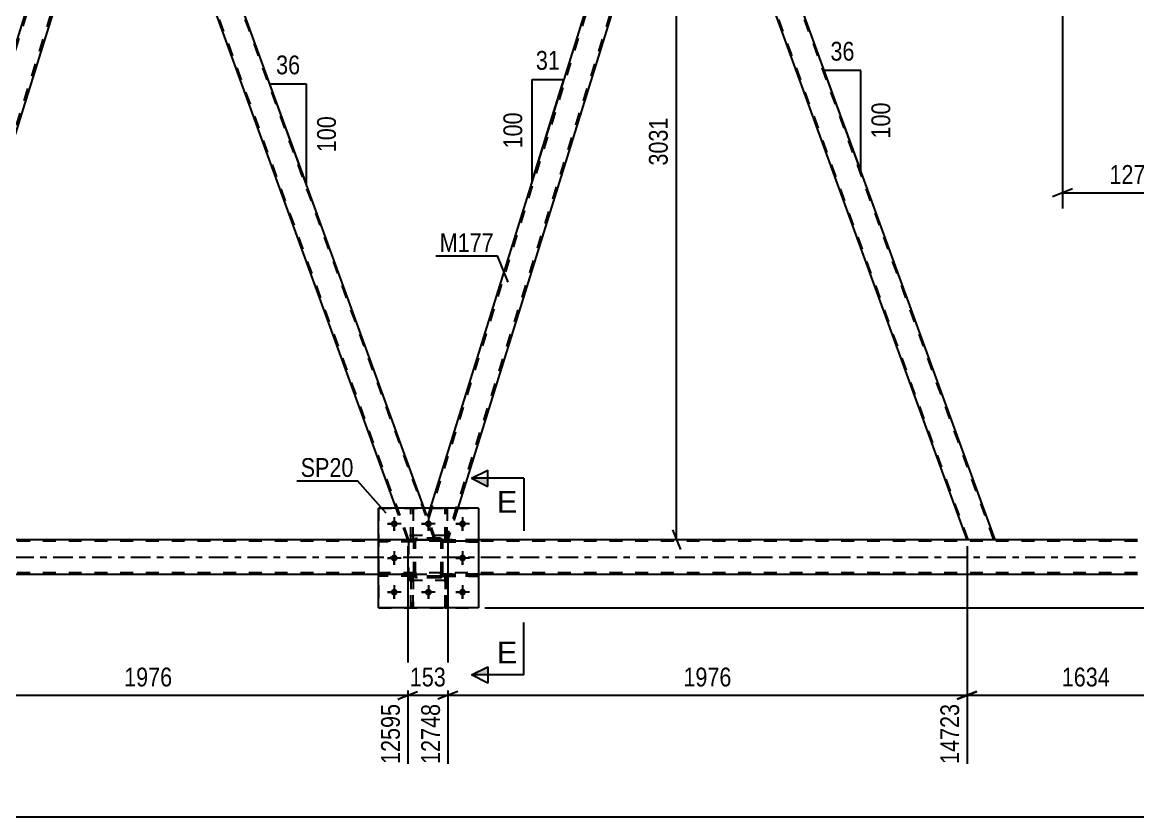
# Model space of a CAD drawing. Header units: millimetres. Extents: x -91 to 750, y -418 to 176.
# Drawn here: x 481.8 to 651.5, y -165.4 to -44.5 of the extents above; entities that cross this region are included whole.
import ezdxf

# ---------------------------------------------------------------- set-up
doc = ezdxf.new("R2010")
doc.units = ezdxf.units.MM
doc.linetypes.add('DXK_LINE_DOT2', pattern=[3.9198, 1.9599, -1.9599])
doc.linetypes.add('DXK_LINE_DOT3', pattern=[5.9187, 2.979, -0.9799, 0.9799, -0.9799])
doc.styles.add('Arial', font='ARIAL.TTF', dxfattribs={"height": 0.2})
doc.styles.add('Arial Narrow', font='ARIALN.TTF', dxfattribs={"height": 0.2})

# ---------------------------------------------------------------- blocks, each defined once
blk = doc.blocks.new('Bolt-814185736-3792 - 3674')
at = {"color": 1, "linetype": 'Continuous'}
for p, q in [((538.37, -119.76), (538.37, -120.46)), ((543.57, -119.76), (543.57, -120.46)), ((548.77, -119.76), (548.77, -120.46)), ((537.33, -120.8), (538.02, -120.8)), ((538.37, -121.84), (538.37, -121.15)), ((539.41, -120.8), (538.72, -120.8)), ((542.53, -120.8), (543.22, -120.8)), ((543.57, -121.84), (543.57, -121.15)), ((544.61, -120.8), (543.92, -120.8)), ((547.73, -120.8), (548.42, -120.8)), ((548.77, -121.84), (548.77, -121.15)), ((549.81, -120.8), (549.12, -120.8)), ((538.37, -124.96), (538.37, -125.66)), ((548.77, -124.96), (548.77, -125.66)), ((537.33, -126), (538.02, -126)), ((538.37, -127.04), (538.37, -126.35)), ((539.41, -126), (538.72, -126)), ((547.73, -126), (548.42, -126)), ((548.77, -127.04), (548.77, -126.35)), ((549.81, -126), (549.12, -126)), ((538.37, -130.16), (538.37, -130.86)), ((543.57, -130.16), (543.57, -130.86)), ((548.77, -130.16), (548.77, -130.86)), ((537.33, -131.2), (538.02, -131.2)), ((538.37, -132.24), (538.37, -131.55)), ((539.41, -131.2), (538.72, -131.2)), ((542.53, -131.2), (543.22, -131.2)), ((543.57, -132.24), (543.57, -131.55)), ((544.61, -131.2), (543.92, -131.2)), ((547.73, -131.2), (548.42, -131.2)), ((548.77, -132.24), (548.77, -131.55)), ((549.81, -131.2), (549.12, -131.2))]:
    blk.add_line(p, q, dxfattribs=at)
blk = doc.blocks.new('Part-814185736-3914 - 3674')
at = {"color": 7, "linetype": 'DXK_LINE_DOT2'}
for p, q in [((651.49, -123.46), (36.63, -123.46)), ((551.17, -123.22), (535.97, -123.22)), ((651.49, -128.26), (36.63, -128.26)), ((551.17, -128.5), (535.97, -128.5))]:
    blk.add_line(p, q, dxfattribs=at)
at = {"color": 2, "linetype": 'Continuous'}
for p, q in [((535.97, -123.22), (380.9, -123.22)), ((651.49, -123.22), (551.17, -123.22)), ((535.97, -128.5), (380.9, -128.5)), ((651.49, -128.5), (551.17, -128.5))]:
    blk.add_line(p, q, dxfattribs=at)
at = {"color": 7, "linetype": 'DXK_LINE_DOT3'}
blk.add_line((36.63, -125.86), (651.49, -125.86), dxfattribs=at)
blk = doc.blocks.new('Bolt-814185736-3793 - 3674')
at = {"linetype": 'Continuous'}
for points in [[(538.89, -120.8, -1), (537.85, -120.8, -1)], [(544.09, -120.8, -1), (543.05, -120.8, -1)], [(549.29, -120.8, -1), (548.25, -120.8, -1)], [(538.89, -126, -1), (537.85, -126, -1)], [(549.29, -126, -1), (548.25, -126, -1)], [(538.89, -131.2, -1), (537.85, -131.2, -1)], [(544.09, -131.2, -1), (543.05, -131.2, -1)], [(549.29, -131.2, -1), (548.25, -131.2, -1)]]:
    blk.add_hatch(color=1, dxfattribs=at).paths.add_polyline_path(points)
at = {"color": 1, "linetype": 'Continuous'}
for p, q in [((538.37, -119.76), (538.37, -121.84)), ((543.57, -119.76), (543.57, -121.84)), ((548.77, -119.76), (548.77, -121.84)), ((539.41, -120.8), (537.33, -120.8)), ((544.61, -120.8), (542.53, -120.8)), ((549.81, -120.8), (547.73, -120.8)), ((538.37, -124.96), (538.37, -127.04)), ((548.77, -124.96), (548.77, -127.04)), ((539.41, -126), (537.33, -126)), ((549.81, -126), (547.73, -126)), ((538.37, -130.16), (538.37, -132.24)), ((543.57, -130.16), (543.57, -132.24)), ((548.77, -130.16), (548.77, -132.24)), ((539.41, -131.2), (537.33, -131.2)), ((544.61, -131.2), (542.53, -131.2)), ((549.81, -131.2), (547.73, -131.2))]:
    blk.add_line(p, q, dxfattribs=at)
blk = doc.blocks.new('Part-814185736-3796 - 3674')
at = {"color": 7, "linetype": 'DXK_LINE_DOT2'}
for p, q in [((541.24, -128.77), (540.92, -128.77)), ((540.92, -128.77), (540.92, -133.6)), ((541.24, -133.6), (541.24, -128.77)), ((540.92, -129.37), (541.24, -129.37)), ((540.92, -133.6), (541.24, -133.6))]:
    blk.add_line(p, q, dxfattribs=at)
blk = doc.blocks.new('Part-814185736-3848 - 3674')
at = {"color": 7, "linetype": 'DXK_LINE_DOT2'}
for p, q in [((541.37, -123.48), (541.41, -123.3)), ((541.41, -123.3), (541.37, -123.48)), ((541.37, -128.52), (541.37, -123.48)), ((541.61, -123.48), (541.63, -123.39)), ((541.61, -128.52), (541.61, -123.48)), ((541.63, -123.39), (541.68, -123.31)), ((541.67, -123.04), (541.85, -123)), ((541.85, -123), (541.67, -123.04)), ((541.68, -123.31), (541.76, -123.26)), ((541.76, -123.26), (541.85, -123.24)), ((545.29, -123), (541.85, -123)), ((541.85, -123.24), (545.29, -123.24)), ((545.29, -123), (545.47, -123.04)), ((545.47, -123.04), (545.29, -123)), ((545.29, -123.24), (545.38, -123.26)), ((545.38, -123.26), (545.46, -123.31)), ((545.46, -123.31), (545.51, -123.39)), ((545.51, -123.39), (545.53, -123.48)), ((545.53, -128.52), (545.53, -123.48)), ((545.73, -123.3), (545.77, -123.48)), ((545.77, -123.48), (545.73, -123.3)), ((545.77, -128.52), (545.77, -123.48)), ((541.41, -128.71), (541.37, -128.52)), ((541.37, -128.52), (541.41, -128.71)), ((541.63, -128.62), (541.61, -128.52)), ((541.68, -128.69), (541.63, -128.62)), ((541.85, -129), (541.67, -128.97)), ((541.67, -128.97), (541.85, -129)), ((541.76, -128.75), (541.68, -128.69)), ((541.85, -128.76), (541.76, -128.75)), ((545.29, -128.76), (541.85, -128.76)), ((545.29, -129), (541.85, -129)), ((545.38, -128.75), (545.29, -128.76)), ((545.47, -128.97), (545.29, -129)), ((545.29, -129), (545.47, -128.97)), ((545.46, -128.69), (545.38, -128.75)), ((545.51, -128.62), (545.46, -128.69)), ((545.53, -128.52), (545.51, -128.62)), ((545.77, -128.52), (545.73, -128.71)), ((545.73, -128.71), (545.77, -128.52))]:
    blk.add_line(p, q, dxfattribs=at)
at = {"color": 7, "linetype": 'DXK_LINE_DOT3'}
blk.add_line((543.57, -126), (543.57, -126), dxfattribs=at)
at = {"color": 7, "linetype": 'DXK_LINE_DOT2'}
for centre, start, end in [((541.85, -123.48), 112.5, 157.5), ((541.85, -123.48), 112.5, 157.5), ((545.29, -123.48), 22.5, 67.5), ((545.29, -123.48), 22.5, 67.5), ((541.85, -128.52), 202.5, 247.5), ((541.85, -128.52), 202.5, 247.5), ((545.29, -128.52), 292.5, 337.5), ((545.29, -128.52), 292.5, 337.5)]:
    blk.add_arc(centre, 0.48, start, end, dxfattribs=at)
blk = doc.blocks.new('Part-814185736-3826 - 3674')
at = {"color": 7, "linetype": 'DXK_LINE_DOT2'}
for p, q in [((540.92, -133.6), (540.92, -128.77)), ((540.92, -128.77), (541.24, -128.77)), ((541.24, -128.77), (541.24, -133.6)), ((540.92, -129.37), (541.24, -129.37)), ((541.24, -133.6), (540.92, -133.6))]:
    blk.add_line(p, q, dxfattribs=at)
blk = doc.blocks.new('Part-814185736-3829 - 3674')
at = {"color": 7, "linetype": 'DXK_LINE_DOT2'}
for p, q in [((546.12, -133.6), (546.12, -128.77)), ((546.12, -128.77), (546.44, -128.77)), ((546.44, -128.77), (546.44, -133.6)), ((546.12, -129.37), (546.44, -129.37)), ((546.44, -133.6), (546.12, -133.6))]:
    blk.add_line(p, q, dxfattribs=at)
blk = doc.blocks.new('Part-814185736-3832 - 3674')
at = {"color": 7, "linetype": 'DXK_LINE_DOT2'}
for p, q in [((540.92, -123.25), (540.92, -118.4)), ((540.92, -118.4), (541.24, -118.4)), ((541.24, -118.4), (541.24, -123.25)), ((540.92, -122.65), (541.24, -122.65)), ((541.24, -123.25), (540.92, -123.25))]:
    blk.add_line(p, q, dxfattribs=at)
blk = doc.blocks.new('Part-814185736-3835 - 3674')
at = {"color": 7, "linetype": 'DXK_LINE_DOT2'}
for p, q in [((546.12, -123.25), (546.12, -118.4)), ((546.12, -118.4), (546.44, -118.4)), ((546.44, -118.4), (546.44, -123.25)), ((546.12, -122.65), (546.44, -122.65)), ((546.44, -123.25), (546.12, -123.25))]:
    blk.add_line(p, q, dxfattribs=at)
blk = doc.blocks.new('Part-814185736-3880 - 3674')
at = {"color": 7, "linetype": 'DXK_LINE_DOT2'}
for p, q in [((541.37, -128.44), (535.97, -128.44)), ((535.97, -128.44), (535.97, -128.76)), ((541.37, -128.76), (535.97, -128.76)), ((540.77, -128.76), (540.77, -128.44)), ((541.37, -128.76), (541.37, -128.44))]:
    blk.add_line(p, q, dxfattribs=at)
blk = doc.blocks.new('Part-814185736-3916 - 3674')
at = {"color": 7, "linetype": 'DXK_LINE_DOT2'}
for p, q in [((541.37, -123.48), (541.41, -123.3)), ((541.41, -123.3), (541.37, -123.48)), ((541.37, -128.52), (541.37, -123.48)), ((541.61, -123.48), (541.63, -123.39)), ((541.61, -128.52), (541.61, -123.48)), ((541.63, -123.39), (541.68, -123.31)), ((541.67, -123.04), (541.85, -123)), ((541.85, -123), (541.67, -123.04)), ((541.68, -123.31), (541.76, -123.26)), ((541.76, -123.26), (541.85, -123.24)), ((545.29, -123), (541.85, -123)), ((541.85, -123.24), (545.29, -123.24)), ((545.29, -123), (545.47, -123.04)), ((545.47, -123.04), (545.29, -123)), ((545.29, -123.24), (545.38, -123.26)), ((545.38, -123.26), (545.46, -123.31)), ((545.46, -123.31), (545.51, -123.39)), ((545.51, -123.39), (545.53, -123.48)), ((545.53, -128.52), (545.53, -123.48)), ((545.73, -123.3), (545.77, -123.48)), ((545.77, -123.48), (545.73, -123.3)), ((545.77, -128.52), (545.77, -123.48)), ((541.41, -128.71), (541.37, -128.52)), ((541.37, -128.52), (541.41, -128.71)), ((541.63, -128.62), (541.61, -128.52)), ((541.68, -128.69), (541.63, -128.62)), ((541.85, -129), (541.67, -128.97)), ((541.67, -128.97), (541.85, -129)), ((541.76, -128.75), (541.68, -128.69)), ((541.85, -128.76), (541.76, -128.75)), ((545.29, -128.76), (541.85, -128.76)), ((545.29, -129), (541.85, -129)), ((545.38, -128.75), (545.29, -128.76)), ((545.47, -128.97), (545.29, -129)), ((545.29, -129), (545.47, -128.97)), ((545.46, -128.69), (545.38, -128.75)), ((545.51, -128.62), (545.46, -128.69)), ((545.53, -128.52), (545.51, -128.62)), ((545.77, -128.52), (545.73, -128.71)), ((545.73, -128.71), (545.77, -128.52))]:
    blk.add_line(p, q, dxfattribs=at)
at = {"color": 7, "linetype": 'DXK_LINE_DOT3'}
blk.add_line((543.57, -126), (543.57, -126), dxfattribs=at)
at = {"color": 7, "linetype": 'DXK_LINE_DOT2'}
for centre, start, end in [((541.85, -123.48), 112.5, 157.5), ((541.85, -123.48), 112.5, 157.5), ((545.29, -123.48), 22.5, 67.5), ((545.29, -123.48), 22.5, 67.5), ((541.85, -128.52), 202.5, 247.5), ((541.85, -128.52), 202.5, 247.5), ((545.29, -128.52), 292.5, 337.5), ((545.29, -128.52), 292.5, 337.5)]:
    blk.add_arc(centre, 0.48, start, end, dxfattribs=at)
blk = doc.blocks.new('Part-814185736-3917 - 3674')
at = {"color": 7, "linetype": 'DXK_LINE_DOT2'}
for p, q in [((546.57, -122.6), (540.57, -122.6)), ((540.57, -129.4), (540.57, -122.6)), ((546.57, -129.4), (546.57, -122.6)), ((546.57, -129.4), (540.57, -129.4))]:
    blk.add_line(p, q, dxfattribs=at)
blk = doc.blocks.new('Part-814185736-3918 - 3674')
at = {"color": 7, "linetype": 'DXK_LINE_DOT2'}
for p, q in [((546.57, -122.6), (540.57, -122.6)), ((540.57, -129.4), (540.57, -122.6)), ((546.57, -129.4), (546.57, -122.6)), ((546.57, -129.4), (540.57, -129.4))]:
    blk.add_line(p, q, dxfattribs=at)
blk = doc.blocks.new('Part-814185736-3939 - 3674')
at = {"color": 2, "linetype": 'Continuous'}
for p, q in [((494.99, -2), (458.29, -119.75)), ((496.31, -2), (494.99, -2)), ((497.84, -6.2), (496.31, -2)), ((497.86, -6.25), (461.4, -123.22)), ((459.55, -123.22), (458.31, -119.8))]:
    blk.add_line(p, q, dxfattribs=at)
at = {"color": 7, "linetype": 'DXK_LINE_DOT2'}
for p, q in [((495.24, -2), (458.42, -120.12)), ((497.72, -5.88), (461.15, -123.22)), ((497.84, -6.2), (497.86, -6.25)), ((497.86, -6.25), (497.84, -6.2)), ((458.29, -119.75), (458.31, -119.8)), ((461.4, -123.22), (459.55, -123.22))]:
    blk.add_line(p, q, dxfattribs=at)
blk = doc.blocks.new('Part-814185736-3944 - 3674')
at = {"color": 2, "linetype": 'Continuous'}
for p, q in [((581.44, -2), (585.7, -2)), ((629.82, -123.22), (585.7, -2)), ((625.56, -123.22), (582.97, -6.2))]:
    blk.add_line(p, q, dxfattribs=at)
at = {"color": 7, "linetype": 'DXK_LINE_DOT2'}
for p, q in [((582.97, -6.2), (581.44, -2)), ((625.73, -123.22), (581.61, -2)), ((581.61, -2), (581.63, -2)), ((581.63, -2), (581.66, -2)), ((629.65, -123.22), (585.53, -2)), ((629.82, -123.22), (625.56, -123.22))]:
    blk.add_line(p, q, dxfattribs=at)
blk = doc.blocks.new('Part-814185736-3954 - 3674')
at = {"color": 7, "linetype": 'DXK_LINE_DOT2'}
for p, q in [((580.38, -2), (543.56, -120.12)), ((582.86, -5.88), (546.28, -123.22)), ((582.97, -6.2), (582.99, -6.25)), ((582.99, -6.25), (582.97, -6.2)), ((543.84, -118.4), (543.42, -119.75)), ((548.03, -118.4), (546.53, -123.22)), ((544.69, -123.22), (543.42, -119.75)), ((546.53, -123.22), (544.69, -123.22))]:
    blk.add_line(p, q, dxfattribs=at)
at = {"color": 2, "linetype": 'Continuous'}
for p, q in [((580.13, -2), (543.84, -118.4)), ((581.44, -2), (580.13, -2)), ((582.97, -6.2), (581.44, -2)), ((582.99, -6.25), (548.03, -118.4))]:
    blk.add_line(p, q, dxfattribs=at)
blk = doc.blocks.new('Part-814185736-3959 - 3674')
at = {"color": 2, "linetype": 'Continuous'}
for p, q in [((500.57, -2), (496.31, -2)), ((542.93, -118.4), (500.57, -2)), ((538.68, -118.4), (497.84, -6.2))]:
    blk.add_line(p, q, dxfattribs=at)
at = {"color": 7, "linetype": 'DXK_LINE_DOT2'}
for p, q in [((496.31, -2), (497.84, -6.2)), ((540.6, -123.22), (496.48, -2)), ((496.48, -2), (496.49, -2)), ((496.49, -2), (496.53, -2)), ((544.52, -123.22), (500.4, -2)), ((540.43, -123.22), (538.68, -118.4)), ((544.69, -123.22), (542.93, -118.4)), ((544.69, -123.22), (540.43, -123.22))]:
    blk.add_line(p, q, dxfattribs=at)
blk = doc.blocks.new('Part-814185736-3960 - 3674')
at = {"color": 7, "linetype": 'DXK_LINE_DOT2'}
for p, q in [((541.37, -123.24), (535.97, -123.24)), ((535.97, -123.24), (535.97, -123.56)), ((541.37, -123.56), (535.97, -123.56)), ((540.77, -123.56), (540.77, -123.24)), ((541.37, -123.56), (541.37, -123.24))]:
    blk.add_line(p, q, dxfattribs=at)
blk = doc.blocks.new('Part-814185736-3967 - 3674')
at = {"color": 7, "linetype": 'DXK_LINE_DOT2'}
for p, q in [((545.77, -128.76), (545.77, -128.44)), ((545.77, -128.44), (551.17, -128.44)), ((551.17, -128.76), (545.77, -128.76)), ((546.37, -128.76), (546.37, -128.44)), ((551.17, -128.44), (551.17, -128.76))]:
    blk.add_line(p, q, dxfattribs=at)
blk = doc.blocks.new('Part-814185736-3968 - 3674')
at = {"color": 7, "linetype": 'DXK_LINE_DOT2'}
for p, q in [((535.97, -118.4), (551.17, -118.4)), ((535.97, -118.4), (535.97, -133.6)), ((551.17, -118.4), (551.17, -133.6)), ((535.97, -133.6), (551.17, -133.6))]:
    blk.add_line(p, q, dxfattribs=at)
blk = doc.blocks.new('Part-814185736-3973 - 3674')
at = {"color": 2, "linetype": 'Continuous'}
for p, q in [((551.17, -118.4), (535.97, -118.4)), ((535.97, -133.6), (535.97, -118.4)), ((551.17, -118.4), (551.17, -133.6)), ((551.17, -133.6), (535.97, -133.6))]:
    blk.add_line(p, q, dxfattribs=at)
blk = doc.blocks.new('Part-814185736-3974 - 3674')
at = {"color": 7, "linetype": 'DXK_LINE_DOT2'}
for p, q in [((545.77, -123.56), (545.77, -123.24)), ((545.77, -123.24), (551.17, -123.24)), ((551.17, -123.56), (545.77, -123.56)), ((546.37, -123.56), (546.37, -123.24)), ((551.17, -123.24), (551.17, -123.56))]:
    blk.add_line(p, q, dxfattribs=at)
blk = doc.blocks.new('Part-814185736-3979 - 3674')
at = {"color": 7, "linetype": 'DXK_LINE_DOT2'}
for p, q in [((541.37, -123.24), (535.97, -123.24)), ((535.97, -123.56), (535.97, -123.24)), ((541.37, -123.56), (535.97, -123.56)), ((540.77, -123.56), (540.77, -123.24)), ((541.37, -123.24), (541.37, -123.56))]:
    blk.add_line(p, q, dxfattribs=at)
blk = doc.blocks.new('Part-814185736-3980 - 3674')
at = {"color": 7, "linetype": 'DXK_LINE_DOT2'}
for p, q in [((541.37, -128.44), (535.97, -128.44)), ((535.97, -128.76), (535.97, -128.44)), ((541.37, -128.76), (535.97, -128.76)), ((540.77, -128.76), (540.77, -128.44)), ((541.37, -128.44), (541.37, -128.76))]:
    blk.add_line(p, q, dxfattribs=at)
blk = doc.blocks.new('Part-814185736-3983 - 3674')
at = {"color": 2, "linetype": 'Continuous'}
for p, q in [((546.12, -118.4), (546.12, -118.4)), ((546.44, -118.4), (546.12, -118.4)), ((546.44, -118.4), (546.44, -118.4))]:
    blk.add_line(p, q, dxfattribs=at)
at = {"color": 7, "linetype": 'DXK_LINE_DOT2'}
for p, q in [((546.12, -123.25), (546.12, -118.4)), ((546.44, -123.25), (546.44, -118.4)), ((546.12, -122.65), (546.44, -122.65)), ((546.44, -123.25), (546.12, -123.25))]:
    blk.add_line(p, q, dxfattribs=at)
blk = doc.blocks.new('Part-814185736-3986 - 3674')
at = {"color": 2, "linetype": 'Continuous'}
for p, q in [((540.92, -118.4), (540.92, -118.4)), ((541.24, -118.4), (540.92, -118.4)), ((541.24, -118.4), (541.24, -118.4))]:
    blk.add_line(p, q, dxfattribs=at)
at = {"color": 7, "linetype": 'DXK_LINE_DOT2'}
for p, q in [((540.92, -123.25), (540.92, -118.4)), ((541.24, -123.25), (541.24, -118.4)), ((540.92, -122.65), (541.24, -122.65)), ((541.24, -123.25), (540.92, -123.25))]:
    blk.add_line(p, q, dxfattribs=at)
blk = doc.blocks.new('Part-814185736-3989 - 3674')
at = {"color": 7, "linetype": 'DXK_LINE_DOT2'}
for p, q in [((546.44, -128.77), (546.12, -128.77)), ((546.12, -128.77), (546.12, -133.6)), ((546.44, -133.6), (546.44, -128.77)), ((546.12, -129.37), (546.44, -129.37)), ((546.12, -133.6), (546.44, -133.6))]:
    blk.add_line(p, q, dxfattribs=at)
blk = doc.blocks.new('Part-814185736-3990 - 3674')
at = {"color": 7, "linetype": 'DXK_LINE_DOT2'}
for p, q in [((551.17, -123.24), (545.77, -123.24)), ((545.77, -123.24), (545.77, -123.56)), ((545.77, -123.56), (551.17, -123.56)), ((546.37, -123.56), (546.37, -123.24)), ((551.17, -123.56), (551.17, -123.24))]:
    blk.add_line(p, q, dxfattribs=at)
blk = doc.blocks.new('Part-814185736-3991 - 3674')
at = {"color": 7, "linetype": 'DXK_LINE_DOT2'}
for p, q in [((551.17, -128.44), (545.77, -128.44)), ((545.77, -128.44), (545.77, -128.76)), ((545.77, -128.76), (551.17, -128.76)), ((546.37, -128.76), (546.37, -128.44)), ((551.17, -128.76), (551.17, -128.44))]:
    blk.add_line(p, q, dxfattribs=at)
blk = doc.blocks.new('StraightDimension-814185736-5039 - 3674')
at = {"color": 7, "linetype": 'Continuous'}
for p, q in [((689.72, 9.3), (688.52, 12.3)), ((638.33, 10.8), (691.52, 10.8)), ((689.12, -133.6), (689.12, 10.8)), ((688.52, -132.1), (689.72, -135.1)), ((552.17, -133.6), (691.52, -133.6))]:
    blk.add_line(p, q, dxfattribs=at)
at = {"color": 0}
blk.add_wipeout([(688.37, -57.15), (684.17, -57.15), (684.17, -65.66), (688.37, -65.66)], dxfattribs=at)
at = {"color": 3, "style": 'Arial Narrow'}
blk.add_text('3610', height=2.863, rotation=90.0002, dxfattribs=at).set_placement((687.77, -65.06))
blk = doc.blocks.new('AngleDimension-814185736-8730 - 3674')
at = {"color": 7, "linetype": 'Continuous'}
for p, q in [((559.35, -53.19), (564.17, -53.19)), ((559.35, -68.65), (564.17, -53.19)), ((559.35, -68.65), (559.35, -53.19)), ((561.43, -61.97), (564.17, -53.19))]:
    blk.add_line(p, q, dxfattribs=at)
at = {"color": 0}
for points in [[(564.19, -52.29), (564.19, -48.09), (559.33, -48.09), (559.33, -52.29)], [(558.45, -57.58), (554.25, -57.58), (554.25, -64.26), (558.45, -64.26)]]:
    blk.add_wipeout(points, dxfattribs=at)
at = {"color": 3, "style": 'Arial Narrow'}
blk.add_text('31', height=2.863, dxfattribs=at).set_placement((559.93, -51.69))
blk.add_text('100', height=2.863, rotation=90.0002, dxfattribs=at).set_placement((557.85, -63.66))
blk = doc.blocks.new('StraightDimension-814185736-8139 - 3674')
at = {"color": 7, "linetype": 'Continuous'}
for p, q in [((461.4, -124.22), (461.4, -157.34)), ((540.43, -124.22), (540.43, -157.34)), ((462.9, -146.3), (459.9, -147.5)), ((461.4, -146.9), (540.43, -146.9)), ((538.93, -147.5), (541.93, -146.3))]:
    blk.add_line(p, q, dxfattribs=at)
at = {"color": 0}
blk.add_wipeout([(505.17, -146.15), (505.17, -141.95), (496.66, -141.95), (496.66, -146.15)], dxfattribs=at)
at = {"color": 0, "linetype": 'Continuous'}
blk.add_wipeout([(539.83, -147.6), (535.63, -147.6), (535.63, -157.94), (539.83, -157.94)], dxfattribs=at)
at = {"color": 3, "style": 'Arial Narrow'}
blk.add_text('1976', height=2.863, dxfattribs=at).set_placement((497.26, -145.55))
at = {"color": 3, "linetype": 'Continuous', "style": 'Arial Narrow'}
blk.add_text('12595', height=2.863, rotation=90.0002, dxfattribs=at).set_placement((539.23, -157.34))
blk = doc.blocks.new('AngleDimension-814185736-8759 - 3674')
at = {"color": 7, "linetype": 'Continuous'}
for p, q in [((522.55, -62.39), (519.45, -53.88)), ((524.99, -53.88), (519.45, -53.88)), ((524.99, -69.11), (519.45, -53.88)), ((524.99, -69.11), (524.99, -53.88))]:
    blk.add_line(p, q, dxfattribs=at)
at = {"color": 0}
for points in [[(524.65, -52.98), (524.65, -48.78), (519.79, -48.78), (519.79, -52.98)], [(530.09, -58.15), (525.89, -58.15), (525.89, -64.84), (530.09, -64.84)]]:
    blk.add_wipeout(points, dxfattribs=at)
at = {"color": 3, "style": 'Arial Narrow'}
blk.add_text('36', height=2.863, dxfattribs=at).set_placement((520.39, -52.38))
blk.add_text('100', height=2.863, rotation=90.0002, dxfattribs=at).set_placement((529.49, -64.24))
blk = doc.blocks.new('StraightDimension-814185736-4155 - 3674')
at = {"color": 7, "linetype": 'Continuous'}
for p, q in [((581.95, -3.5), (580.75, -0.5)), ((602.67, -2), (578.5, -2)), ((581.35, -123.22), (581.35, -2)), ((580.75, -121.72), (581.95, -124.72)), ((601.81, -123.22), (578.5, -123.22))]:
    blk.add_line(p, q, dxfattribs=at)
at = {"color": 0}
blk.add_wipeout([(580.6, -58.35), (576.4, -58.35), (576.4, -66.87), (580.6, -66.87)], dxfattribs=at)
at = {"color": 3, "style": 'Arial Narrow'}
blk.add_text('3031', height=2.863, rotation=90.0002, dxfattribs=at).set_placement((580, -66.27))
blk = doc.blocks.new('StraightDimension-814185736-4429 - 3674')
at = {"color": 7, "linetype": 'Continuous'}
for p, q in [((641.73, 0), (681.51, 0)), ((679.71, -1.5), (678.51, 1.5)), ((679.11, -125.86), (679.11, 0)), ((678.51, -124.36), (679.71, -127.36)), ((663.35, -125.86), (681.51, -125.86))]:
    blk.add_line(p, q, dxfattribs=at)
at = {"color": 0}
blk.add_wipeout([(678.36, -58.67), (674.16, -58.67), (674.16, -67.19), (678.36, -67.19)], dxfattribs=at)
at = {"color": 3, "style": 'Arial Narrow'}
blk.add_text('3147', height=2.863, rotation=90.0002, dxfattribs=at).set_placement((677.76, -66.59))
blk = doc.blocks.new('StraightDimension-814185736-4713 - 3674')
at = {"color": 7, "linetype": 'Continuous'}
blk.add_line((-0.64, -165.37), (662.35, -165.37), dxfattribs=at)
blk = doc.blocks.new('StraightDimension-814185736-4724 - 3674')
at = {"color": 7, "linetype": 'Continuous'}
for p, q in [((640.09, -3), (640.09, -72.81)), ((661.71, -122.22), (661.71, -67.56)), ((641.59, -69.81), (638.59, -71.01)), ((640.09, -70.41), (661.71, -70.41)), ((660.21, -71.01), (663.21, -69.81))]:
    blk.add_line(p, q, dxfattribs=at)
at = {"color": 0}
blk.add_wipeout([(655.15, -69.66), (655.15, -65.46), (646.64, -65.46), (646.64, -69.66)], dxfattribs=at)
at = {"color": 3, "style": 'Arial Narrow'}
blk.add_text('1271', height=2.863, dxfattribs=at).set_placement((647.24, -69.06))
blk = doc.blocks.new('StraightDimension-814185736-8136 - 3674')
at = {"color": 7, "linetype": 'Continuous'}
for p, q in [((625.56, -124.22), (625.56, -157.34)), ((661.71, -129.5), (661.71, -157.34)), ((627.06, -146.3), (624.06, -147.5)), ((625.56, -146.9), (661.71, -146.9)), ((660.21, -147.5), (663.21, -146.3))]:
    blk.add_line(p, q, dxfattribs=at)
at = {"color": 0}
blk.add_wipeout([(647.89, -146.15), (647.89, -141.95), (639.38, -141.95), (639.38, -146.15)], dxfattribs=at)
at = {"color": 0, "linetype": 'Continuous'}
blk.add_wipeout([(661.11, -147.6), (656.91, -147.6), (656.91, -157.94), (661.11, -157.94)], dxfattribs=at)
at = {"color": 3, "style": 'Arial Narrow'}
blk.add_text('1634', height=2.863, dxfattribs=at).set_placement((639.98, -145.55))
at = {"color": 3, "linetype": 'Continuous', "style": 'Arial Narrow'}
blk.add_text('16357', height=2.863, rotation=90.0002, dxfattribs=at).set_placement((660.51, -157.34))
blk = doc.blocks.new('StraightDimension-814185736-8137 - 3674')
at = {"color": 7, "linetype": 'Continuous'}
for p, q in [((546.53, -124.22), (546.53, -157.34)), ((625.56, -124.22), (625.56, -157.34)), ((548.03, -146.3), (545.03, -147.5)), ((546.53, -146.9), (625.56, -146.9)), ((624.06, -147.5), (627.06, -146.3))]:
    blk.add_line(p, q, dxfattribs=at)
at = {"color": 0}
blk.add_wipeout([(590.3, -146.15), (590.3, -141.95), (581.79, -141.95), (581.79, -146.15)], dxfattribs=at)
at = {"color": 0, "linetype": 'Continuous'}
blk.add_wipeout([(624.96, -147.6), (620.76, -147.6), (620.76, -157.94), (624.96, -157.94)], dxfattribs=at)
at = {"color": 3, "style": 'Arial Narrow'}
blk.add_text('1976', height=2.863, dxfattribs=at).set_placement((582.39, -145.55))
at = {"color": 3, "linetype": 'Continuous', "style": 'Arial Narrow'}
blk.add_text('14723', height=2.863, rotation=90.0002, dxfattribs=at).set_placement((624.36, -157.34))
blk = doc.blocks.new('StraightDimension-814185736-8138 - 3674')
at = {"color": 7, "linetype": 'Continuous'}
for p, q in [((540.43, -124.22), (540.43, -157.34)), ((546.53, -124.22), (546.53, -157.34)), ((538.93, -147.5), (541.93, -146.3)), ((540.43, -146.9), (546.53, -146.9)), ((548.03, -146.3), (545.03, -147.5))]:
    blk.add_line(p, q, dxfattribs=at)
at = {"color": 0}
blk.add_wipeout([(546.82, -146.15), (546.82, -141.95), (540.14, -141.95), (540.14, -146.15)], dxfattribs=at)
at = {"color": 0, "linetype": 'Continuous'}
blk.add_wipeout([(545.93, -147.6), (541.73, -147.6), (541.73, -157.94), (545.93, -157.94)], dxfattribs=at)
at = {"color": 3, "style": 'Arial Narrow'}
blk.add_text('153', height=2.863, dxfattribs=at).set_placement((540.74, -145.55))
at = {"color": 3, "linetype": 'Continuous', "style": 'Arial Narrow'}
blk.add_text('12748', height=2.863, rotation=90.0002, dxfattribs=at).set_placement((545.33, -157.34))
blk = doc.blocks.new('AngleDimension-814185736-8744 - 3674')
at = {"color": 7, "linetype": 'Continuous'}
for p, q in [((608.24, -63.94), (603.83, -51.8)), ((609.37, -51.8), (603.83, -51.8)), ((609.37, -67.02), (603.83, -51.8)), ((609.37, -67.02), (609.37, -51.8))]:
    blk.add_line(p, q, dxfattribs=at)
at = {"color": 0}
for points in [[(609.02, -50.9), (609.02, -46.7), (604.17, -46.7), (604.17, -50.9)], [(614.47, -56.07), (610.27, -56.07), (610.27, -62.75), (614.47, -62.75)]]:
    blk.add_wipeout(points, dxfattribs=at)
at = {"color": 3, "style": 'Arial Narrow'}
blk.add_text('36', height=2.863, dxfattribs=at).set_placement((604.77, -50.3))
blk.add_text('100', height=2.863, rotation=90.0002, dxfattribs=at).set_placement((613.87, -62.15))
blk = doc.blocks.new('Mark-814185736-3950 - 3674')
at = {"color": 0}
blk.add_wipeout([(553.51, -79.43), (553.51, -76.43), (545.29, -76.43), (545.29, -79.43)], dxfattribs=at)
blk.add_wipeout([(553.51, -79.43), (553.51, -76.43), (545.29, -76.43), (545.29, -79.43)], dxfattribs=at)
at = {"color": 30, "linetype": 'Continuous'}
for p in [(544.69, -80.03), (555.73, -84)]:
    blk.add_line(p, (554.11, -80.03), dxfattribs=at)
at = {"color": 3, "style": 'Arial Narrow'}
blk.add_text('M177', height=2.863, dxfattribs=at).set_placement((545.29, -79.43))
blk = doc.blocks.new('Mark-814185736-3969 - 3674')
at = {"color": 0}
blk.add_wipeout([(532.17, -113.66), (532.17, -110.66), (524.13, -110.66), (524.13, -113.66)], dxfattribs=at)
blk.add_wipeout([(532.17, -113.66), (532.17, -110.66), (524.13, -110.66), (524.13, -113.66)], dxfattribs=at)
at = {"color": 30, "linetype": 'Continuous'}
for p in [(523.53, -114.26), (537.12, -119.2)]:
    blk.add_line(p, (532.77, -114.26), dxfattribs=at)
at = {"color": 3, "style": 'Arial Narrow'}
blk.add_text('SP20', height=2.863, dxfattribs=at).set_placement((524.13, -113.66))
blk = doc.blocks.new('SectionMark-814185736-5289 - 3674')
at = {"linetype": 'Continuous'}
for points in [[(552.61, -113.87), (552.61, -115.12), (550.11, -113.87)], [(552.61, -142.55), (552.61, -143.8), (550.11, -143.8)]]:
    blk.add_hatch(color=6, dxfattribs=at).paths.add_polyline_path(points)
at = {"color": 6, "linetype": 'Continuous'}
for p, q in [((550.11, -113.87), (552.61, -112.62)), ((552.61, -115.12), (552.61, -112.62)), ((558.11, -113.87), (550.11, -113.87)), ((550.11, -113.87), (552.61, -115.12)), ((558.11, -113.87), (558.11, -121.87)), ((558.11, -143.8), (558.11, -135.8)), ((550.11, -143.8), (552.61, -142.55)), ((552.61, -142.55), (552.61, -145.05)), ((558.11, -143.8), (550.11, -143.8)), ((552.61, -145.05), (550.11, -143.8))]:
    blk.add_line(p, q, dxfattribs=at)
at = {"color": 0, "linetype": 'Continuous'}
for points in [[(557.11, -119.12), (557.11, -115.62), (554, -115.62), (554, -119.12)], [(557.11, -142.05), (557.11, -138.55), (554, -138.55), (554, -142.05)]]:
    blk.add_wipeout(points, dxfattribs=at)
at = {"color": 3, "linetype": 'Continuous', "style": 'Arial'}
for p in [(554, -119.12), (554, -142.05)]:
    blk.add_text('E', height=3.34, dxfattribs=at).set_placement(p)

msp = doc.modelspace()

# ---------------------------------------------------------------- block references
for name in ['Part-814185736-3939 - 3674', 'Part-814185736-3959 - 3674', 'Part-814185736-3954 - 3674', 'Part-814185736-3944 - 3674', 'Part-814185736-3968 - 3674', 'Part-814185736-3973 - 3674', 'Part-814185736-3832 - 3674', 'Part-814185736-3986 - 3674', 'Part-814185736-3835 - 3674', 'Part-814185736-3983 - 3674', 'Bolt-814185736-3792 - 3674', 'Bolt-814185736-3793 - 3674', 'Part-814185736-3914 - 3674', 'Part-814185736-3960 - 3674', 'Part-814185736-3979 - 3674', 'Part-814185736-3917 - 3674', 'Part-814185736-3918 - 3674', 'Part-814185736-3848 - 3674', 'Part-814185736-3916 - 3674', 'Part-814185736-3974 - 3674', 'Part-814185736-3990 - 3674', 'Part-814185736-3880 - 3674', 'Part-814185736-3980 - 3674', 'Part-814185736-3796 - 3674', 'Part-814185736-3826 - 3674', 'Part-814185736-3967 - 3674', 'Part-814185736-3991 - 3674', 'Part-814185736-3829 - 3674', 'Part-814185736-3989 - 3674']:
    msp.add_blockref(name, (0, 0))

# ---------------------------------------------------------------- next in the draw order: block references
for name in ['StraightDimension-814185736-5039 - 3674', 'AngleDimension-814185736-8759 - 3674', 'StraightDimension-814185736-8139 - 3674']:
    msp.add_blockref(name, (0, 0))

# ---------------------------------------------------------------- next in the draw order: block references
for name in ['StraightDimension-814185736-4429 - 3674', 'StraightDimension-814185736-4155 - 3674', 'AngleDimension-814185736-8730 - 3674']:
    msp.add_blockref(name, (0, 0))

# ---------------------------------------------------------------- next in the draw order: block references
msp.add_blockref('StraightDimension-814185736-4713 - 3674', (0, 0))

# ---------------------------------------------------------------- next in the draw order: block references
for name in ['StraightDimension-814185736-4724 - 3674', 'AngleDimension-814185736-8744 - 3674', 'Mark-814185736-3950 - 3674', 'Mark-814185736-3969 - 3674', 'StraightDimension-814185736-8136 - 3674']:
    msp.add_blockref(name, (0, 0))

# ---------------------------------------------------------------- next in the draw order: block references
msp.add_blockref('StraightDimension-814185736-8137 - 3674', (0, 0))

# ---------------------------------------------------------------- next in the draw order: block references
for name in ['SectionMark-814185736-5289 - 3674', 'StraightDimension-814185736-8138 - 3674']:
    msp.add_blockref(name, (0, 0))

doc.saveas('drawing.dxf')
